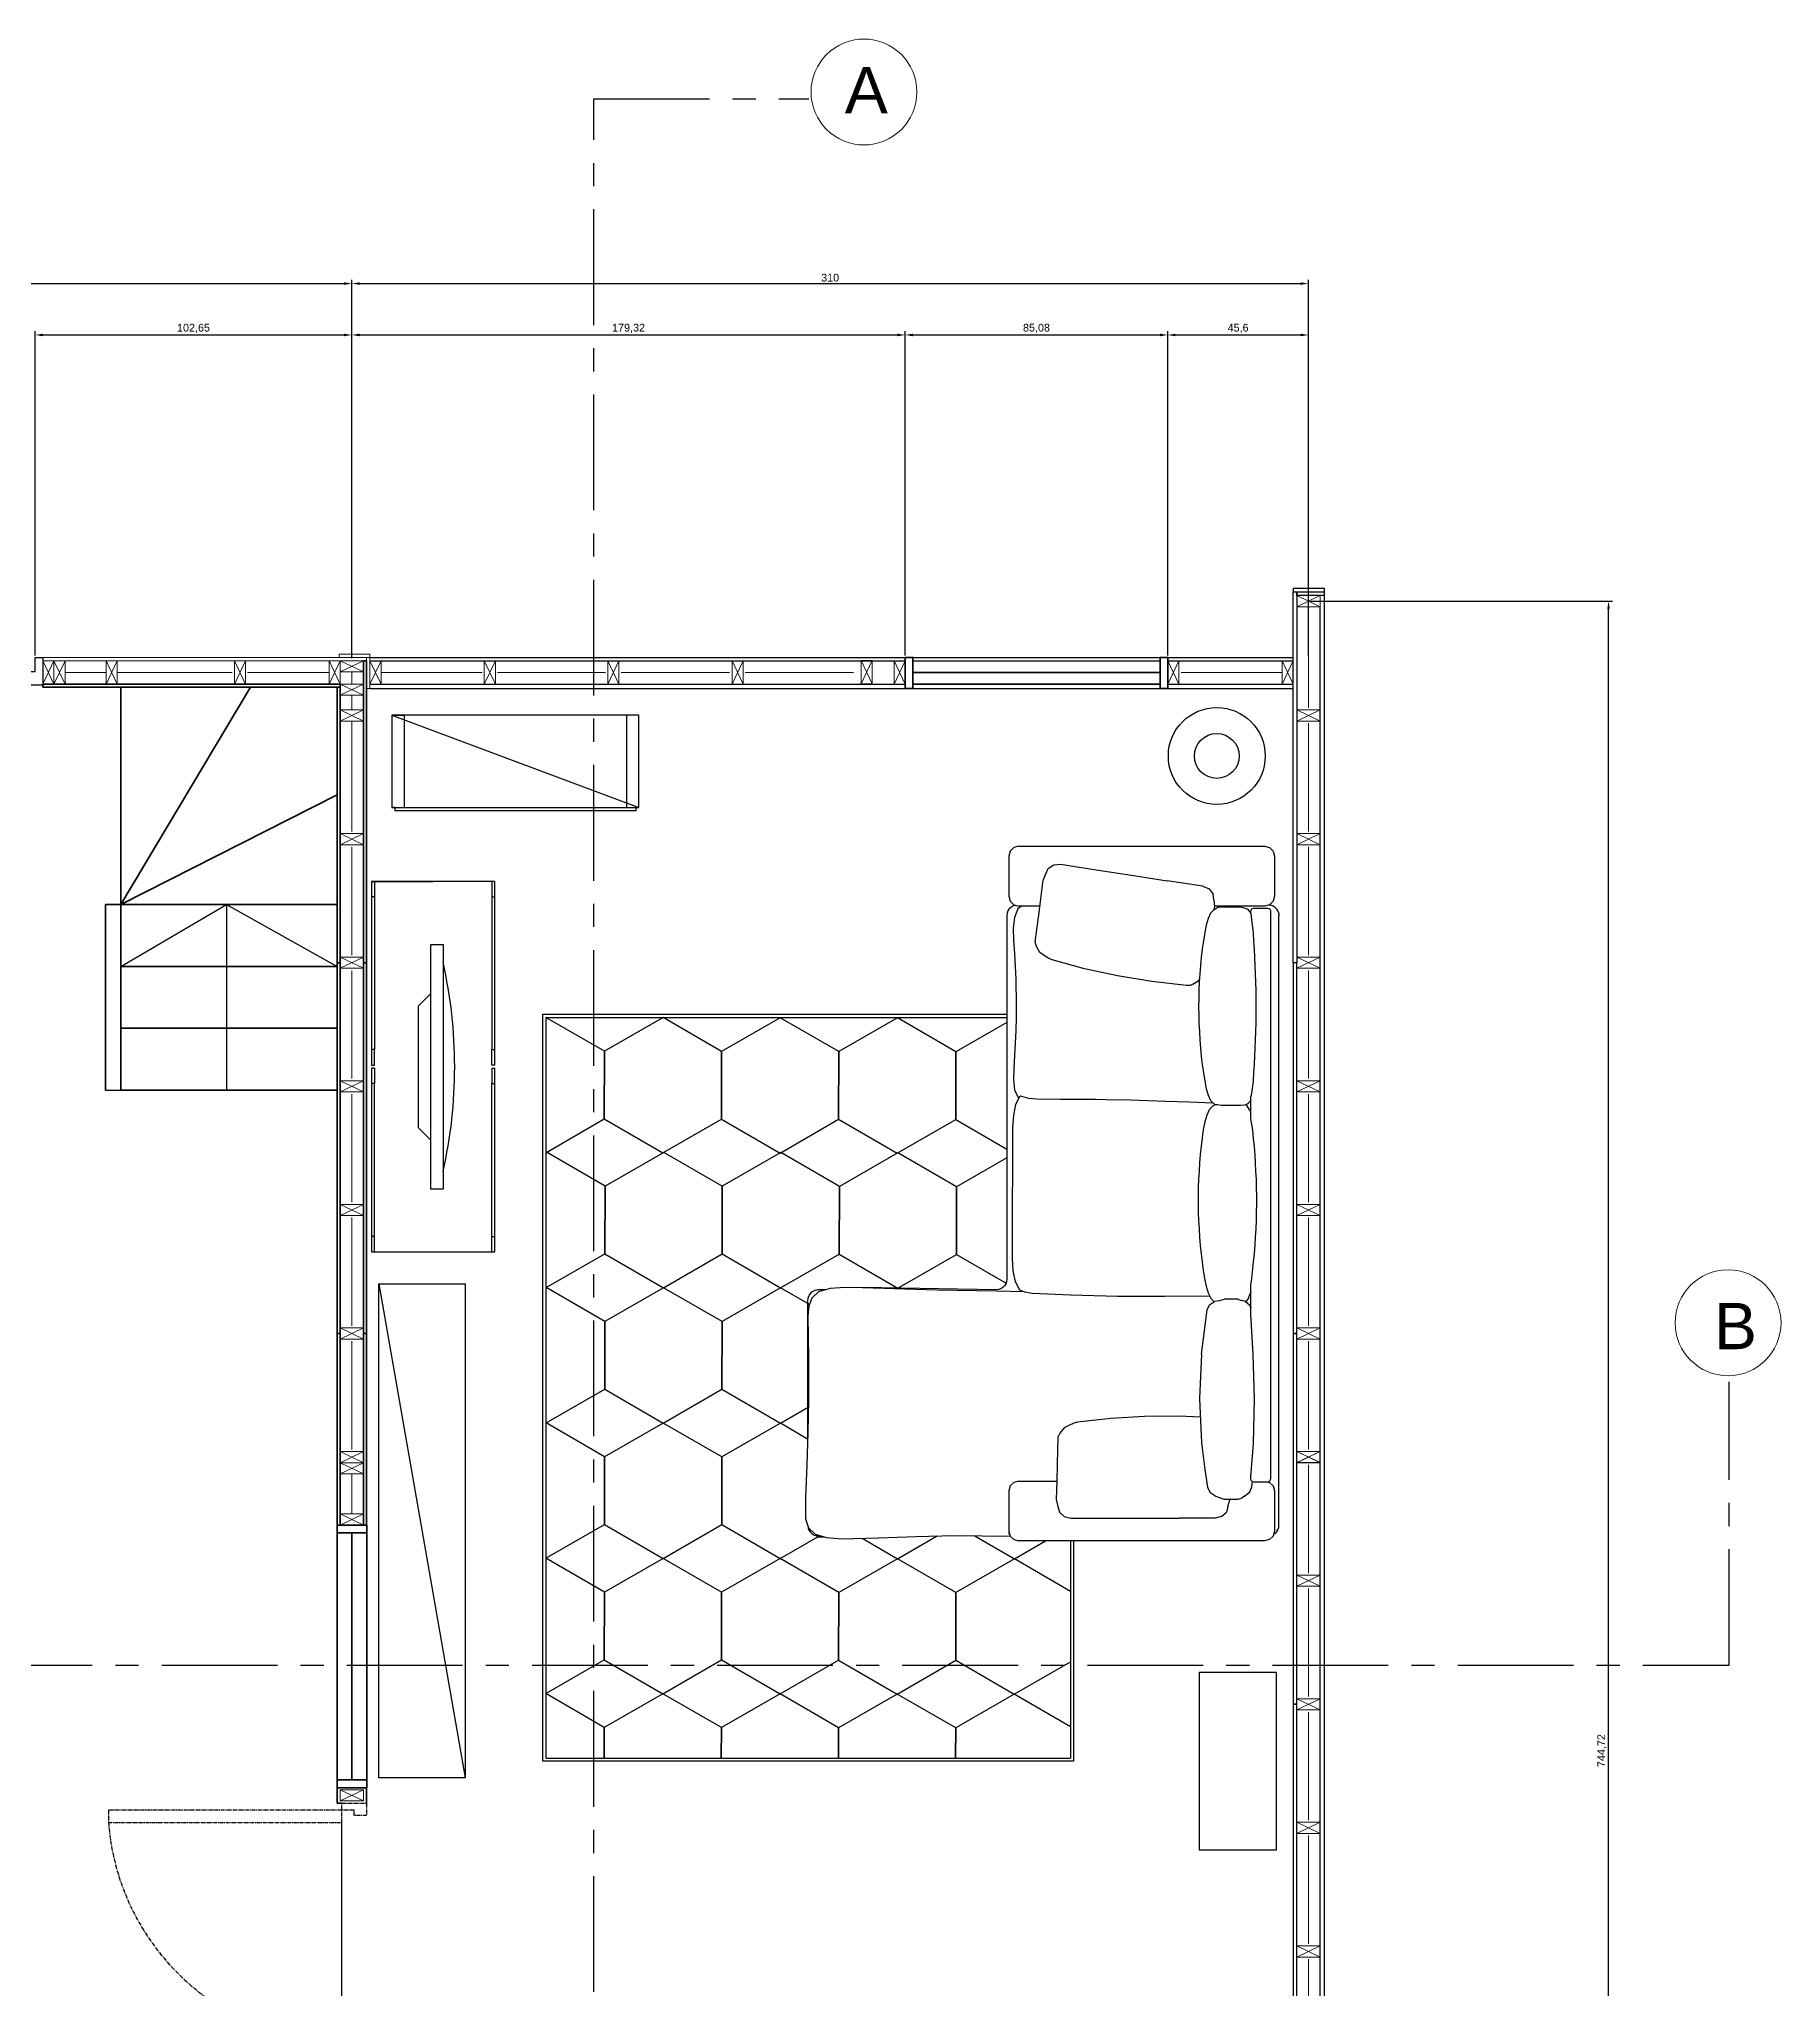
# Model space of a CAD drawing. Header units: millimetres. Extents: x -590 to 14421, y -527 to 4753.
# Drawn here: x 1190 to 1755, y 1095 to 1727 of the extents above; entities that cross this region are included whole.
import ezdxf

# ---------------------------------------------------------------- set-up
doc = ezdxf.new("R2010")
doc.units = ezdxf.units.MM
doc.linetypes.add('CENTER', pattern=[2, 1.25, -0.25, 0.25, -0.25])
for name, color, linetype, lineweight in [('A-ANNO-SYMB', 3, 'Continuous', 18), ('A-DETL-MBND', 3, 'Continuous', 18), ('A-DETL-MCUT', 4, 'Continuous', 25), ('A-DOOR-FULL', 4, 'Continuous', 25), ('A-ELEV-MBE1', 7, 'Continuous', 35), ('A-ELEV-MBE2', 4, 'Continuous', 25), ('A-FURN', 8, 'Continuous', 18), ('A-SECT-MCUT', 7, 'Continuous', 35), ('A-WALL-PATT', 8, 'Continuous', 18), ('A-WALL-STUD', 3, 'Continuous', 18)]:
    doc.layers.add(name, color=color, linetype=linetype, lineweight=lineweight)
doc.layers.add('Arredo', color=7, linetype='Continuous')
doc.layers.add('simona arzu 1', color=1, linetype='Continuous')
doc.styles.get("Standard").update_dxf_attribs({"font": 'Arial.ttf'})
doc.dimstyles.new('ISO-25', dxfattribs={"dimtxt": 2.5, "dimasz": 2.5, "dimexe": 1.25, "dimexo": 0.625, "dimtad": 1, "dimtxsty": 'Standard', "dimcen": 2.5, "dimadec": 0, "dimazin": 0, "dimtfac": 1, "dimtmove": 0, "dimatfit": 3, "dimfxl": 1, "dimarcsym": 0})

# ---------------------------------------------------------------- blocks, each defined once
blk = doc.blocks.new('*D19')
at = {"color": 0, "lineweight": -2, "transparency": 16777216}
for p, q in [((1602.24, 1544.62), (1700.12, 1544.62)), ((1698.87, 802.4), (1698.87, 1542.12)), ((1602.24, 799.9), (1700.12, 799.9))]:
    blk.add_line(p, q, dxfattribs=at)
at = {"color": 0, "transparency": 16777216}
for points in [[(1698.46, 1542.12), (1699.29, 1542.12), (1698.87, 1544.62)], [(1698.46, 802.4), (1699.29, 802.4), (1698.87, 799.9)]]:
    blk.add_solid(points, dxfattribs=at)
at = {"color": 0, "transparency": 16777216, "insert": (1696.74, 1172.26), "char_height": 2.5, "attachment_point": 5, "rotation": 90}
blk.add_mtext('744,72', dxfattribs=at)
blk = doc.blocks.new('*D21')
at = {"color": 0, "lineweight": -2, "transparency": 16777216}
for p, q in [((981.62, 1526.17), (981.62, 1648.78)), ((984.12, 1647.53), (1289.11, 1647.53)), ((1291.61, 1526.17), (1291.61, 1648.78))]:
    blk.add_line(p, q, dxfattribs=at)
at = {"color": 0, "transparency": 16777216}
for points in [[(984.12, 1647.94), (984.12, 1647.11), (981.62, 1647.53)], [(1289.11, 1647.94), (1289.11, 1647.11), (1291.61, 1647.53)]]:
    blk.add_solid(points, dxfattribs=at)
at = {"color": 0, "transparency": 16777216, "insert": (1136.62, 1649.42), "char_height": 2.5, "attachment_point": 5}
blk.add_mtext('310', dxfattribs=at)
blk = doc.blocks.new('*D22')
at = {"color": 0, "lineweight": -2, "transparency": 16777216}
for p, q in [((1291.61, 1527.03), (1291.61, 1648.78)), ((1294.11, 1647.53), (1599.12, 1647.53)), ((1601.62, 1527.03), (1601.62, 1648.78))]:
    blk.add_line(p, q, dxfattribs=at)
at = {"color": 0, "transparency": 16777216}
for points in [[(1294.11, 1647.94), (1294.11, 1647.11), (1291.61, 1647.53)], [(1599.12, 1647.94), (1599.12, 1647.11), (1601.62, 1647.53)]]:
    blk.add_solid(points, dxfattribs=at)
at = {"color": 0, "transparency": 16777216, "insert": (1446.62, 1649.42), "char_height": 2.5, "attachment_point": 5}
blk.add_mtext('310', dxfattribs=at)
blk = doc.blocks.new('*D27')
at = {"color": 0, "lineweight": -2, "transparency": 16777216}
for p, q in [((1188.97, 1527.03), (1188.97, 1632.12)), ((1191.47, 1630.87), (1289.11, 1630.87)), ((1291.61, 1527.03), (1291.61, 1632.12))]:
    blk.add_line(p, q, dxfattribs=at)
at = {"color": 0, "transparency": 16777216}
for points in [[(1191.47, 1631.29), (1191.47, 1630.45), (1188.97, 1630.87)], [(1289.11, 1631.29), (1289.11, 1630.45), (1291.61, 1630.87)]]:
    blk.add_solid(points, dxfattribs=at)
at = {"color": 0, "transparency": 16777216, "insert": (1240.29, 1633), "char_height": 2.5, "attachment_point": 5}
blk.add_mtext('102,65', dxfattribs=at)
blk = doc.blocks.new('*D28')
at = {"color": 0, "lineweight": -2, "transparency": 16777216}
for p, q in [((1291.61, 1527.03), (1291.61, 1632.12)), ((1294.11, 1630.87), (1468.44, 1630.87)), ((1470.94, 1527.03), (1470.94, 1632.12))]:
    blk.add_line(p, q, dxfattribs=at)
at = {"color": 0, "transparency": 16777216}
for points in [[(1294.11, 1631.29), (1294.11, 1630.45), (1291.61, 1630.87)], [(1468.44, 1631.29), (1468.44, 1630.45), (1470.94, 1630.87)]]:
    blk.add_solid(points, dxfattribs=at)
at = {"color": 0, "transparency": 16777216, "insert": (1381.28, 1633), "char_height": 2.5, "attachment_point": 5}
blk.add_mtext('179,32', dxfattribs=at)
blk = doc.blocks.new('*D29')
at = {"color": 0, "lineweight": -2, "transparency": 16777216}
for p, q in [((1470.94, 1527.03), (1470.94, 1632.12)), ((1473.44, 1630.87), (1553.52, 1630.87)), ((1556.02, 1527.03), (1556.02, 1632.12))]:
    blk.add_line(p, q, dxfattribs=at)
at = {"color": 0, "transparency": 16777216}
for points in [[(1473.44, 1631.29), (1473.44, 1630.45), (1470.94, 1630.87)], [(1553.52, 1631.29), (1553.52, 1630.45), (1556.02, 1630.87)]]:
    blk.add_solid(points, dxfattribs=at)
at = {"color": 0, "transparency": 16777216, "insert": (1513.48, 1633), "char_height": 2.5, "attachment_point": 5}
blk.add_mtext('85,08', dxfattribs=at)
blk = doc.blocks.new('*D30')
at = {"color": 0, "lineweight": -2, "transparency": 16777216}
for p, q in [((1556.02, 1527.03), (1556.02, 1632.12)), ((1558.52, 1630.87), (1599.12, 1630.87)), ((1601.62, 1527.03), (1601.62, 1632.12))]:
    blk.add_line(p, q, dxfattribs=at)
at = {"color": 0, "transparency": 16777216}
for points in [[(1558.52, 1631.29), (1558.52, 1630.45), (1556.02, 1630.87)], [(1599.12, 1631.29), (1599.12, 1630.45), (1601.62, 1630.87)]]:
    blk.add_solid(points, dxfattribs=at)
at = {"color": 0, "transparency": 16777216, "insert": (1578.82, 1633), "char_height": 2.5, "attachment_point": 5}
blk.add_mtext('45,6', dxfattribs=at)

msp = doc.modelspace()

# ---------------------------------------------------------------- linework, layer by layer
at = {"color": 3, "linetype": 'CENTER', "ltscale": 30}
for p, q in [((1370, 674.082), (1370, 1707.403)), ((1370, 1707.403), (1439.713, 1707.403)), ((1737.96, 1200), (1737.96, 1291.762)), ((870, 1200), (1737.96, 1200))]:
    msp.add_line(p, q, dxfattribs=at)
for p, q in [((1606.874, 795.794), (1606.873, 1548.728)), ((1297.472, 1526.401), (1596.662, 1526.401)), ((1297.472, 1517.792), (1470.94, 1517.792)), ((1297.472, 1516.391), (1596.662, 1516.391)), ((1473.442, 1517.792), (1553.519, 1517.792)), ((1556.022, 1517.792), (1596.662, 1517.792)), ((1384.609, 1507.754), (1304.609, 1507.754)), ((1304.609, 1507.754), (1304.609, 1477.754)), ((1384.609, 1477.754), (1384.609, 1507.754)), ((1304.609, 1477.754), (1384.609, 1477.754)), ((1337.965, 1453.861), (1297.965, 1453.861)), ((1297.965, 1453.861), (1297.965, 1394.361)), ((1297.965, 1453.861), (1297.965, 1394.361)), ((1297.965, 1453.861), (1317.965, 1453.861)), ((1297.965, 1453.861), (1298.965, 1453.861)), ((1298.965, 1453.861), (1298.965, 1448.861)), ((1336.965, 1453.861), (1336.965, 1448.861)), ((1337.965, 1394.361), (1337.965, 1453.861)), ((1298.965, 1448.861), (1297.965, 1448.861)), ((1298.965, 1448.861), (1298.965, 1399.361)), ((1336.965, 1448.861), (1337.965, 1448.861)), ((1336.965, 1448.861), (1336.965, 1399.361)), ((1216.794, 1426.304), (1251.04, 1446.324)), ((1251.04, 1446.338), (1251.04, 1386.388)), ((1251.04, 1446.324), (1286.861, 1426.304)), ((1353.501, 1168.805), (1353.501, 1410.805)), ((1353.501, 1410.805), (1354.501, 1410.805)), ((1354.501, 1410.805), (1503.868, 1410.805)), ((1354.501, 1409.805), (1503.868, 1409.805)), ((1354.501, 1409.805), (1354.501, 1169.805)), ((1298.965, 1399.361), (1297.965, 1399.361)), ((1298.965, 1394.361), (1298.965, 1399.361)), ((1336.965, 1394.361), (1336.965, 1399.361)), ((1336.965, 1399.361), (1337.965, 1399.361)), ((1297.965, 1394.361), (1298.965, 1394.361)), ((1297.965, 1393.361), (1297.965, 1333.861)), ((1298.965, 1393.361), (1297.965, 1393.361)), ((1298.965, 1393.361), (1298.965, 1388.361)), ((1337.965, 1394.361), (1336.965, 1394.361)), ((1336.965, 1393.361), (1336.965, 1388.361)), ((1336.965, 1393.361), (1337.965, 1393.361)), ((1337.965, 1333.861), (1337.965, 1393.361)), ((1211.789, 1386.266), (1216.794, 1386.266)), ((1298.965, 1388.361), (1297.965, 1388.361)), ((1298.965, 1338.861), (1298.965, 1388.361)), ((1336.965, 1338.861), (1336.965, 1388.361)), ((1336.965, 1388.361), (1337.965, 1388.361)), ((1298.965, 1338.861), (1297.965, 1338.861)), ((1297.965, 1333.861), (1337.965, 1333.861)), ((1298.965, 1333.861), (1298.965, 1338.861)), ((1336.965, 1333.861), (1336.965, 1338.861)), ((1336.965, 1338.861), (1337.965, 1338.861)), ((1300.331, 1323.498), (1328.331, 1163.498)), ((1524.501, 1240.174), (1524.501, 1169.805)), ((1525.501, 1240.174), (1525.501, 1168.805)), ((1591.24, 1197.557), (1566.24, 1197.557)), ((1566.24, 1197.557), (1566.24, 1140.152)), ((1591.24, 1140.152), (1591.24, 1197.557)), ((1525.501, 1168.805), (1353.501, 1168.805)), ((1354.501, 1169.805), (1524.501, 1169.805)), ((1288.363, 1077.389), (1288.363, 1149.014)), ((1566.24, 1140.152), (1591.24, 1140.152))]:
    msp.add_line(p, q)
at = {"color": 0}
for p, q in [((1490.223, 1525.298), (1553.519, 1525.298)), ((1556.021, 1525.298), (1575.305, 1525.298)), ((1304.609, 1507.754), (1384.609, 1477.754)), ((1300.331, 1163.498), (1300.331, 1323.498)), ((1300.331, 1323.498), (1328.331, 1323.498)), ((1328.331, 1323.498), (1328.331, 1163.498)), ((1328.331, 1163.498), (1300.331, 1163.498))]:
    msp.add_line(p, q, dxfattribs=at)
for points in [[(1304.609, 1507.754), (1308.609, 1507.754), (1308.609, 1477.754)], [(1384.609, 1507.754), (1380.609, 1507.754), (1380.609, 1477.754), (1384.609, 1477.754)], [(1384.609, 1477.754), (1383.609, 1477.754), (1383.609, 1476.754), (1305.609, 1476.754), (1305.609, 1477.754), (1304.609, 1477.754)], [(1354.434, 1365.966), (1373.434, 1376.896), (1373.468, 1398.816), (1354.501, 1409.805)], [(1503.868, 1408.134), (1487.366, 1398.64), (1487.332, 1376.721), (1503.868, 1367.139)], [(1354.501, 1322.361), (1354.637, 1322.282), (1373.637, 1333.213), (1373.671, 1355.133), (1354.705, 1366.122), (1354.501, 1366.005)], [(1503.868, 1364.333), (1487.569, 1354.957), (1487.535, 1333.037), (1503.617, 1323.719)], [(1354.501, 1278.482), (1354.569, 1278.443), (1373.569, 1289.373), (1373.603, 1311.293), (1354.637, 1322.282), (1354.501, 1322.204)], [(1439.888, 1316.766), (1430.569, 1322.165), (1411.569, 1311.234), (1411.535, 1289.315), (1430.501, 1278.325), (1439.533, 1283.521)], [(1469.055, 1321.805), (1468.535, 1322.106), (1468.063, 1321.835)], [(1354.501, 1234.603), (1373.501, 1245.534), (1373.535, 1267.454), (1354.569, 1278.443), (1354.501, 1278.404)], [(1439.325, 1273.213), (1430.501, 1278.325), (1411.501, 1267.395), (1411.468, 1245.475), (1430.434, 1234.486), (1443.348, 1241.915)], [(1456.98, 1241.044), (1468.4, 1234.427), (1481.274, 1241.834)], [(1493.339, 1241.916), (1506.366, 1234.369), (1516.458, 1240.174)], [(1354.434, 1190.764), (1373.434, 1201.694), (1373.468, 1223.614), (1354.501, 1234.603)], [(1524.501, 1223.861), (1506.366, 1234.369), (1487.366, 1223.438), (1487.332, 1201.518), (1506.298, 1190.529), (1524.501, 1201.001)], [(1373.384, 1169.805), (1373.4, 1179.774), (1354.434, 1190.764)], [(1411.351, 1169.805), (1411.366, 1179.716), (1392.4, 1190.705), (1373.4, 1179.774), (1373.384, 1169.805)], [(1449.317, 1169.805), (1449.332, 1179.657), (1430.366, 1190.646), (1411.366, 1179.716), (1411.351, 1169.805)], [(1487.283, 1169.805), (1487.298, 1179.599), (1468.332, 1190.588), (1449.332, 1179.657), (1449.317, 1169.805)], [(1524.501, 1179.982), (1506.298, 1190.529), (1487.298, 1179.599), (1487.283, 1169.805)]]:
    msp.add_lwpolyline(points)
for points in [[(1392.468, 1409.747), (1373.468, 1398.816), (1373.434, 1376.896), (1392.4, 1365.907), (1411.4, 1376.838), (1411.434, 1398.758)], [(1430.434, 1409.688), (1411.434, 1398.758), (1411.4, 1376.838), (1430.366, 1365.849), (1449.366, 1376.779), (1449.4, 1398.699)], [(1468.4, 1409.629), (1449.4, 1398.699), (1449.366, 1376.779), (1468.332, 1365.79), (1487.332, 1376.721), (1487.366, 1398.64)], [(1392.671, 1366.063), (1373.671, 1355.133), (1373.637, 1333.213), (1392.603, 1322.224), (1411.603, 1333.154), (1411.637, 1355.074)], [(1430.637, 1366.004), (1411.637, 1355.074), (1411.603, 1333.154), (1430.569, 1322.165), (1449.569, 1333.095), (1449.603, 1355.015)], [(1468.603, 1365.946), (1449.603, 1355.015), (1449.569, 1333.095), (1468.535, 1322.106), (1487.535, 1333.037), (1487.569, 1354.957)], [(1392.603, 1322.224), (1373.603, 1311.293), (1373.569, 1289.373), (1392.535, 1278.384), (1411.535, 1289.315), (1411.569, 1311.234)], [(1392.535, 1278.384), (1373.535, 1267.454), (1373.501, 1245.534), (1392.468, 1234.545), (1411.468, 1245.475), (1411.501, 1267.395)], [(1392.468, 1234.545), (1373.468, 1223.614), (1373.434, 1201.694), (1392.4, 1190.705), (1411.4, 1201.636), (1411.434, 1223.555)], [(1430.434, 1234.486), (1411.434, 1223.555), (1411.4, 1201.636), (1430.366, 1190.646), (1449.366, 1201.577), (1449.4, 1223.497)], [(1468.4, 1234.427), (1449.4, 1223.497), (1449.366, 1201.577), (1468.332, 1190.588), (1487.332, 1201.518), (1487.366, 1223.438)]]:
    msp.add_lwpolyline(points, close=True)
for radius in [15.694, 7.27]:
    msp.add_circle((1571.91, 1494.495), radius)
at = {"layer": 'A-ANNO-SYMB'}
for centre in [(1457.579, 1709.592), (1737.605, 1310.874)]:
    msp.add_circle(centre, 17.163, dxfattribs=at)
at = {"layer": 'A-DETL-MBND', "color": 0}
for points in [[(1296.371, 1526.401), (1296.371, 1525.3), (1191.471, 1525.3), (1191.471, 1526.401)], [(1297.472, 1527.502), (1297.472, 1526.401), (1287.462, 1526.401), (1287.462, 1527.502)], [(1297.472, 1516.391), (1296.371, 1516.391), (1296.371, 1526.401), (1297.472, 1526.401)]]:
    msp.add_lwpolyline(points, close=True, dxfattribs=at)
at = {"layer": 'A-DETL-MCUT', "color": 0}
for points in [[(1606.873, 1548.728), (1596.661, 1548.728), (1596.661, 1547.627), (1606.873, 1547.627)], [(1606.874, 1546.421), (1597.863, 1546.422), (1597.863, 1547.623), (1606.874, 1547.623)]]:
    msp.add_lwpolyline(points, dxfattribs=at)
for points in [[(1596.661, 1427.504), (1596.662, 1547.623), (1597.863, 1547.623), (1597.863, 1427.504)], [(1597.862, 1307.389), (1597.863, 1427.505), (1596.661, 1427.505), (1596.661, 1307.389)], [(1597.862, 1187.273), (1597.863, 1307.389), (1596.661, 1307.389), (1596.661, 1187.273)], [(1597.862, 1067.157), (1597.862, 1187.273), (1596.661, 1187.273), (1596.661, 1067.157)]]:
    msp.add_lwpolyline(points, close=True, dxfattribs=at)
at = {"layer": 'A-DOOR-FULL', "color": 0}
msp.add_lwpolyline([(1188.968, 1526.4), (1191.471, 1526.4), (1191.471, 1517.391), (1186.966, 1517.391), (1186.966, 1521.896), (1188.968, 1521.896), (1188.968, 1526.4)], dxfattribs=at)
at = {"layer": 'A-DOOR-FULL', "color": 0, "linetype": 'CENTER'}
for points in [[(1212.734, 1149.014), (1288.363, 1149.014), (1288.363, 1153.018), (1212.734, 1153.018), (1212.734, 1149.014)], [(1288.363, 1153.018), (1288.363, 1155.242), (1296.37, 1155.242), (1296.37, 1151.238), (1292.366, 1151.238), (1292.366, 1153.018), (1288.363, 1153.018)]]:
    msp.add_lwpolyline(points, dxfattribs=at)
msp.add_arc((1290.109, 1154.974), 77.605, 184.404655, 268.71036, dxfattribs=at)
at = {"layer": 'A-ELEV-MBE1', "color": 0, "linetype": 'Continuous'}
for p, q in [((1473.442, 1521.568), (1553.519, 1521.568)), ((1291.566, 1162.749), (1291.566, 1242.776))]:
    msp.add_line(p, q, dxfattribs=at)
at = {"layer": 'A-ELEV-MBE1', "color": 0}
for p, q in [((1473.442, 1517.792), (1553.519, 1517.792)), ((1211.789, 1446.324), (1211.789, 1386.266)), ((1216.794, 1446.324), (1216.794, 1386.266)), ((1286.811, 1160.246), (1286.811, 1245.329)), ((1296.42, 1160.247), (1296.42, 1245.329))]:
    msp.add_line(p, q, dxfattribs=at)
for points in [[(1470.939, 1526.401), (1473.442, 1526.401), (1473.442, 1516.391), (1470.94, 1516.391)], [(1553.519, 1526.401), (1556.021, 1526.401), (1556.022, 1516.391), (1553.519, 1516.391)], [(1286.811, 1242.826), (1286.811, 1245.328), (1296.42, 1245.329), (1296.42, 1242.826)], [(1286.811, 1160.246), (1286.811, 1162.749), (1296.42, 1162.749), (1296.42, 1160.247)]]:
    msp.add_lwpolyline(points, close=True, dxfattribs=at)
for points in [[(1216.794, 1446.324), (1216.794, 1516.791)], [(1216.794, 1446.324), (1258.77, 1516.791)], [(1216.794, 1446.324), (1286.861, 1481.873)], [(1216.794, 1446.324), (1211.789, 1446.324)], [(1216.794, 1446.324), (1286.861, 1446.324)], [(1216.794, 1426.304), (1286.861, 1426.304)], [(1216.794, 1406.285), (1286.861, 1406.285)], [(1216.794, 1386.266), (1286.861, 1386.266)]]:
    msp.add_lwpolyline(points, dxfattribs=at)
at = {"layer": 'A-ELEV-MBE2', "color": 0}
for p, q in [((1605.37, 801.7), (1605.37, 1542.818)), ((1297.472, 1525.299), (1470.939, 1525.298)), ((1473.442, 1525.298), (1553.519, 1525.298)), ((1556.021, 1525.298), (1596.662, 1525.298))]:
    msp.add_line(p, q, dxfattribs=at)
at = {"layer": 'A-FURN', "color": 0}
msp.add_line((1286.861, 1355.434), (1286.861, 1155.24), dxfattribs=at)
at = {"layer": 'A-SECT-MCUT', "color": 0}
for p, q in [((1286.865, 1160.246), (1286.865, 1155.242)), ((1296.37, 1155.242), (1296.37, 1160.247)), ((1286.865, 1155.242), (1288.363, 1155.242))]:
    msp.add_line(p, q, dxfattribs=at)
for points in [[(1296.369, 1525.299), (1296.369, 1427.505), (1295.368, 1427.505), (1295.368, 1525.299)], [(1191.471, 1517.792), (1287.863, 1517.792), (1287.863, 1516.791), (1191.471, 1516.791)], [(1287.863, 1516.791), (1287.863, 1427.505), (1286.862, 1427.505), (1286.862, 1516.791)], [(1287.863, 1427.505), (1287.862, 1307.389), (1286.861, 1307.389), (1286.862, 1427.505)], [(1296.37, 1427.505), (1296.37, 1307.389), (1295.369, 1307.389), (1295.369, 1427.505)]]:
    msp.add_lwpolyline(points, close=True, dxfattribs=at)
for points in [[(1286.861, 1245.328), (1286.861, 1307.389), (1287.862, 1307.389), (1287.862, 1245.328)], [(1295.37, 1245.329), (1295.37, 1307.389), (1296.371, 1307.389), (1296.371, 1245.329)]]:
    msp.add_lwpolyline(points, dxfattribs=at)
at = {"layer": 'A-WALL-PATT', "color": 0, "ltscale": 0.1}
for p, q in [((1601.616, 1542.818), (1601.616, 1510.085)), ((1211.99, 1521.546), (1198.678, 1521.546)), ((1215.593, 1521.546), (1252.827, 1521.546)), ((1257.832, 1521.546), (1284.259, 1521.546)), ((1291.616, 1517.792), (1291.616, 1521.695)), ((1333.807, 1521.546), (1301.075, 1521.546)), ((1373.846, 1521.546), (1338.812, 1521.546)), ((1413.985, 1521.546), (1378.851, 1521.546)), ((1454.162, 1521.546), (1419.128, 1521.546)), ((1560.326, 1521.545), (1593.058, 1521.545)), ((1291.616, 1514.189), (1291.615, 1509.384)), ((1291.615, 1505.781), (1291.616, 1470.046)), ((1601.616, 1505.08), (1601.616, 1470.046)), ((1291.616, 1465.042), (1291.615, 1430.008)), ((1601.616, 1465.041), (1601.616, 1430.009)), ((1291.615, 1425.003), (1291.615, 1389.969)), ((1601.616, 1425.004), (1601.616, 1389.969)), ((1291.616, 1384.964), (1291.616, 1349.93)), ((1601.616, 1384.964), (1601.616, 1349.932)), ((1291.616, 1344.925), (1291.616, 1309.891)), ((1601.616, 1344.927), (1601.616, 1309.891)), ((1291.616, 1304.887), (1291.616, 1269.853)), ((1601.616, 1304.886), (1601.616, 1269.854)), ((1601.616, 1264.848), (1601.616, 1229.803)), ((1291.616, 1261.945), (1291.616, 1248.932)), ((1601.616, 1224.798), (1601.616, 1189.775)), ((1601.617, 1184.77), (1601.616, 1149.736)), ((1601.616, 1144.732), (1601.616, 1109.698)), ((1601.616, 1104.693), (1601.616, 1069.659))]:
    msp.add_line(p, q, dxfattribs=at)
at = {"layer": 'A-WALL-PATT', "color": 0}
msp.add_line((1201.48, 1521.546), (1211.289, 1521.545), dxfattribs=at)
at = {"layer": 'A-WALL-STUD', "color": 0}
for p, q in [((1605.37, 1546.421), (1597.863, 1542.818)), ((1597.863, 1546.421), (1605.37, 1542.818)), ((1191.471, 1517.792), (1195.074, 1525.3)), ((1191.471, 1525.3), (1195.074, 1517.792)), ((1195.074, 1517.792), (1198.678, 1525.3)), ((1195.074, 1525.3), (1198.678, 1517.792)), ((1211.99, 1517.791), (1215.593, 1525.299)), ((1211.99, 1525.299), (1215.593, 1517.791)), ((1253.528, 1517.792), (1257.131, 1525.3)), ((1253.528, 1525.3), (1257.131, 1517.792)), ((1284.259, 1517.792), (1287.863, 1525.3)), ((1284.259, 1525.3), (1287.863, 1517.792)), ((1287.861, 1525.299), (1295.368, 1521.695)), ((1295.368, 1525.299), (1287.861, 1521.695)), ((1301.075, 1525.3), (1297.472, 1517.792)), ((1301.075, 1517.792), (1297.472, 1525.3)), ((1338.112, 1525.3), (1334.508, 1517.793)), ((1338.112, 1517.793), (1334.508, 1525.3)), ((1378.15, 1525.3), (1374.547, 1517.793)), ((1378.15, 1517.793), (1374.547, 1525.3)), ((1418.427, 1525.3), (1414.824, 1517.792)), ((1418.427, 1517.792), (1414.824, 1525.3)), ((1460.268, 1525.38), (1456.664, 1517.873)), ((1460.268, 1517.873), (1456.664, 1525.38)), ((1470.94, 1525.3), (1467.336, 1517.792)), ((1470.94, 1517.792), (1467.336, 1525.3)), ((1556.022, 1517.792), (1559.625, 1525.299)), ((1556.022, 1525.299), (1559.625, 1517.792)), ((1593.058, 1517.792), (1596.662, 1525.3)), ((1593.058, 1525.3), (1596.662, 1517.792)), ((1287.863, 1517.792), (1295.37, 1514.189)), ((1295.37, 1517.792), (1287.863, 1514.189)), ((1295.368, 1509.384), (1287.861, 1505.781)), ((1287.861, 1509.384), (1295.368, 1505.781)), ((1605.37, 1509.384), (1597.863, 1505.78)), ((1597.863, 1509.384), (1605.37, 1505.78)), ((1295.37, 1469.346), (1287.863, 1465.742)), ((1287.863, 1469.346), (1295.37, 1465.742)), ((1605.37, 1469.347), (1597.863, 1465.744)), ((1597.863, 1469.347), (1605.37, 1465.744)), ((1605.37, 1469.345), (1597.863, 1465.742)), ((1597.863, 1469.345), (1605.37, 1465.742)), ((1295.368, 1429.307), (1287.861, 1425.703)), ((1287.861, 1429.307), (1295.368, 1425.703)), ((1605.37, 1429.308), (1597.863, 1425.705)), ((1597.863, 1429.308), (1605.37, 1425.705)), ((1295.37, 1389.268), (1287.863, 1385.665)), ((1287.863, 1389.268), (1295.37, 1385.665)), ((1597.863, 1389.268), (1605.37, 1385.665)), ((1605.37, 1389.268), (1597.863, 1385.665)), ((1295.37, 1349.229), (1287.862, 1345.626)), ((1287.862, 1349.229), (1295.37, 1345.626)), ((1605.37, 1349.231), (1597.863, 1345.627)), ((1597.863, 1349.231), (1605.37, 1345.627)), ((1295.369, 1305.587), (1287.862, 1309.191)), ((1287.862, 1305.587), (1295.369, 1309.191)), ((1605.37, 1305.588), (1597.863, 1309.192)), ((1597.863, 1305.588), (1605.37, 1309.192)), ((1597.863, 1305.587), (1605.37, 1309.191)), ((1605.37, 1305.587), (1597.863, 1309.191)), ((1295.369, 1265.548), (1287.862, 1269.152)), ((1287.862, 1265.548), (1295.369, 1269.152)), ((1295.369, 1261.945), (1287.862, 1265.548)), ((1287.862, 1261.945), (1295.369, 1265.548)), ((1605.37, 1265.55), (1597.863, 1269.153)), ((1597.863, 1265.55), (1605.37, 1269.153)), ((1597.863, 1265.548), (1605.37, 1269.152)), ((1605.37, 1265.548), (1597.863, 1269.152)), ((1295.371, 1245.329), (1287.864, 1248.932)), ((1287.864, 1245.329), (1295.371, 1248.932)), ((1597.863, 1225.498), (1605.37, 1229.102)), ((1605.37, 1225.498), (1597.863, 1229.102)), ((1597.863, 1189.075), (1605.37, 1185.471)), ((1605.37, 1189.075), (1597.863, 1185.471)), ((1295.37, 1159.546), (1287.862, 1155.943)), ((1287.862, 1159.546), (1295.37, 1155.943)), ((1597.863, 1149.036), (1605.37, 1145.432)), ((1605.37, 1149.036), (1597.863, 1145.432)), ((1597.863, 1108.997), (1605.37, 1105.394)), ((1605.37, 1108.997), (1597.863, 1105.394))]:
    msp.add_line(p, q, dxfattribs=at)
for points in [[(1605.37, 1546.421), (1597.863, 1546.421), (1597.863, 1542.818), (1605.37, 1542.818)], [(1191.471, 1517.792), (1191.471, 1525.3), (1195.074, 1525.3), (1195.074, 1517.792)], [(1195.074, 1517.792), (1195.074, 1525.3), (1198.678, 1525.3), (1198.678, 1517.792)], [(1211.99, 1517.791), (1211.99, 1525.299), (1215.593, 1525.299), (1215.593, 1517.791)], [(1253.528, 1517.792), (1253.528, 1525.3), (1257.131, 1525.3), (1257.131, 1517.792)], [(1284.259, 1517.792), (1284.259, 1525.3), (1287.863, 1525.3), (1287.863, 1517.792)], [(1287.861, 1525.299), (1295.368, 1525.299), (1295.368, 1521.695), (1287.861, 1521.695)], [(1301.075, 1525.3), (1301.075, 1517.792), (1297.472, 1517.792), (1297.472, 1525.3)], [(1338.112, 1525.3), (1338.112, 1517.793), (1334.508, 1517.793), (1334.508, 1525.3)], [(1378.15, 1525.3), (1378.15, 1517.793), (1374.547, 1517.793), (1374.547, 1525.3)], [(1418.427, 1525.3), (1418.427, 1517.792), (1414.824, 1517.792), (1414.824, 1525.3)], [(1460.268, 1525.38), (1460.268, 1517.873), (1456.664, 1517.873), (1456.664, 1525.38)], [(1470.94, 1525.3), (1470.94, 1517.792), (1467.336, 1517.792), (1467.336, 1525.3)], [(1556.022, 1517.792), (1556.022, 1525.299), (1559.625, 1525.299), (1559.625, 1517.792)], [(1593.058, 1517.792), (1593.058, 1525.3), (1596.662, 1525.3), (1596.662, 1517.792)], [(1287.863, 1517.792), (1295.37, 1517.792), (1295.37, 1514.189), (1287.863, 1514.189)], [(1295.368, 1509.384), (1287.861, 1509.384), (1287.861, 1505.781), (1295.368, 1505.781)], [(1605.37, 1509.384), (1597.863, 1509.384), (1597.863, 1505.78), (1605.37, 1505.78)], [(1295.37, 1469.346), (1287.863, 1469.346), (1287.863, 1465.742), (1295.37, 1465.742)], [(1605.37, 1469.347), (1597.863, 1469.347), (1597.863, 1465.744), (1605.37, 1465.744)], [(1605.37, 1469.345), (1597.863, 1469.345), (1597.863, 1465.742), (1605.37, 1465.742)], [(1295.368, 1429.307), (1287.861, 1429.307), (1287.861, 1425.703), (1295.368, 1425.703)], [(1605.37, 1429.308), (1597.863, 1429.308), (1597.863, 1425.705), (1605.37, 1425.705)], [(1295.37, 1389.268), (1287.863, 1389.268), (1287.863, 1385.665), (1295.37, 1385.665)], [(1597.863, 1389.268), (1605.37, 1389.268), (1605.37, 1385.665), (1597.863, 1385.665)], [(1295.37, 1349.229), (1287.862, 1349.229), (1287.862, 1345.626), (1295.37, 1345.626)], [(1605.37, 1349.231), (1597.863, 1349.231), (1597.863, 1345.627), (1605.37, 1345.627)], [(1295.369, 1305.587), (1287.862, 1305.587), (1287.862, 1309.191), (1295.369, 1309.191)], [(1605.37, 1305.588), (1597.863, 1305.588), (1597.863, 1309.192), (1605.37, 1309.192)], [(1597.863, 1305.587), (1605.37, 1305.587), (1605.37, 1309.191), (1597.863, 1309.191)], [(1295.369, 1265.548), (1287.862, 1265.548), (1287.862, 1269.152), (1295.369, 1269.152)], [(1295.369, 1261.945), (1287.862, 1261.945), (1287.862, 1265.548), (1295.369, 1265.548)], [(1605.37, 1265.55), (1597.863, 1265.55), (1597.863, 1269.153), (1605.37, 1269.153)], [(1597.863, 1265.548), (1605.37, 1265.548), (1605.37, 1269.152), (1597.863, 1269.152)], [(1295.371, 1245.329), (1287.864, 1245.329), (1287.864, 1248.932), (1295.371, 1248.932)], [(1597.863, 1225.498), (1605.37, 1225.498), (1605.37, 1229.102), (1597.863, 1229.102)], [(1597.863, 1189.075), (1605.37, 1189.075), (1605.37, 1185.471), (1597.863, 1185.471)], [(1295.37, 1159.546), (1287.862, 1159.546), (1287.862, 1155.943), (1295.37, 1155.943)], [(1597.863, 1149.036), (1605.37, 1149.036), (1605.37, 1145.432), (1597.863, 1145.432)], [(1597.863, 1108.997), (1605.37, 1108.997), (1605.37, 1105.394), (1597.863, 1105.394)]]:
    msp.add_lwpolyline(points, close=True, dxfattribs=at)
at = {"layer": 'Arredo', "color": 0}
msp.add_lwpolyline([(1317.203, 1354.18), (1317.203, 1433.38), (1321.163, 1433.38), (1321.163, 1354.18)], close=True, dxfattribs=at)
msp.add_lwpolyline([(1317.203, 1370.02), (1313.243, 1373.98), (1313.243, 1413.58), (1317.203, 1417.54)], dxfattribs=at)
msp.add_arc((1170.385, 1393.78), 154.555, 347.307735, 12.692265, dxfattribs=at)
at = {"layer": 'simona arzu 1', "color": 0}
for p, q in [((1504.957, 1463.643), (1504.527, 1462.039)), ((1504.527, 1462.039), (1504.527, 1449.023)), ((1506.131, 1464.818), (1504.957, 1463.643)), ((1507.736, 1465.248), (1506.131, 1464.818)), ((1507.736, 1465.248), (1587.384, 1465.248)), ((1519.064, 1459.258), (1521.262, 1459.464)), ((1521.262, 1459.464), (1532.794, 1457.636)), ((1587.384, 1465.248), (1588.988, 1464.818)), ((1588.988, 1464.818), (1590.163, 1463.643)), ((1590.163, 1463.643), (1590.593, 1462.039)), ((1590.593, 1462.039), (1590.593, 1449.023)), ((1514.887, 1448.259), (1515.601, 1454.206)), ((1515.601, 1454.206), (1516.511, 1456.298)), ((1516.511, 1456.298), (1517.3, 1458.04)), ((1517.3, 1458.04), (1519.064, 1459.258)), ((1532.794, 1457.636), (1544.329, 1455.83)), ((1544.329, 1455.83), (1555.868, 1454.046)), ((1567.409, 1452.286), (1555.868, 1454.046)), ((1504.527, 1449.023), (1504.957, 1447.419)), ((1504.957, 1447.419), (1506.131, 1446.245)), ((1504.957, 1447.419), (1504.957, 1447.419)), ((1514.22, 1442.94), (1514.887, 1448.259)), ((1567.409, 1452.286), (1569.44, 1451.424)), ((1569.44, 1451.424), (1570.748, 1449.734)), ((1570.958, 1447.867), (1570.748, 1449.734)), ((1570.958, 1447.867), (1571.181, 1445.631)), ((1590.163, 1447.419), (1588.988, 1446.245)), ((1590.593, 1449.023), (1590.163, 1447.419)), ((1506.131, 1446.245), (1507.736, 1445.815)), ((1506.131, 1446.245), (1506.131, 1446.245)), ((1514.58, 1445.815), (1507.736, 1445.815)), ((1507.736, 1445.815), (1507.736, 1445.815)), ((1513.6, 1438.247), (1514.22, 1442.94)), ((1570.95, 1444.667), (1570.953, 1444.686)), ((1570.957, 1444.642), (1570.95, 1444.667)), ((1571.181, 1445.631), (1571.007, 1444.713)), ((1587.384, 1445.815), (1571.164, 1445.815)), ((1583.048, 1444.787), (1582.937, 1444.371)), ((1582.937, 1443.363), (1582.937, 1444.371)), ((1583.048, 1444.787), (1583.353, 1445.092)), ((1583.353, 1445.092), (1583.769, 1445.204)), ((1583.769, 1445.204), (1588.488, 1445.204)), ((1588.988, 1446.245), (1587.384, 1445.815)), ((1587.384, 1445.815), (1587.384, 1445.815)), ((1588.488, 1445.204), (1588.904, 1445.092)), ((1588.904, 1445.092), (1589.209, 1444.787)), ((1589.209, 1444.787), (1589.321, 1444.371)), ((1589.321, 1444.371), (1589.321, 1260.18)), ((1591.717, 1444.277), (1591.327, 1444.89)), ((1591.973, 1443.56), (1591.717, 1444.277)), ((1591.974, 1443.557), (1592.064, 1442.773)), ((1592.064, 1245.315), (1592.064, 1442.773)), ((1513.028, 1434.183), (1513.6, 1438.247)), ((1513.476, 1432.794), (1513.028, 1434.183)), ((1514.611, 1430.869), (1513.476, 1432.794)), ((1515.957, 1429.825), (1514.611, 1430.869)), ((1517.447, 1428.851), (1515.957, 1429.825)), ((1518.53, 1428.404), (1517.447, 1428.851)), ((1529.032, 1425.576), (1518.53, 1428.404)), ((1539.793, 1423.247), (1529.032, 1425.576)), ((1550.813, 1421.416), (1539.793, 1423.247)), ((1562.092, 1420.083), (1550.813, 1421.416)), ((1564.132, 1420.548), (1566.145, 1421.729)), ((1566.145, 1421.729), (1566.417, 1422.239)), ((1563.287, 1420.143), (1562.092, 1420.083)), ((1564.132, 1420.548), (1563.287, 1420.143)), ((1582.937, 1377.022), (1582.937, 1384.28)), ((1582.198, 1318.885), (1582.856, 1320.554)), ((1582.937, 1320.873), (1582.857, 1320.556)), ((1582.937, 1313.599), (1582.937, 1323.209)), ((1566.976, 1300.694), (1568.774, 1315.045)), ((1568.774, 1315.045), (1569.584, 1316.632)), ((1569.584, 1316.632), (1571.148, 1317.764)), ((1570.899, 1317.883), (1571.148, 1317.764)), ((1578.981, 1318.428), (1580.078, 1318.057)), ((1580.078, 1318.057), (1580.177, 1318.033)), ((1581.214, 1317.756), (1582.552, 1316.632)), ((1582.197, 1318.884), (1582.18, 1318.862)), ((1582.552, 1316.632), (1582.937, 1315.752)), ((1566.976, 1300.694), (1566.367, 1286.347)), ((1566.367, 1286.347), (1566.947, 1272.005)), ((1522.474, 1276.809), (1521.055, 1275.081)), ((1523.964, 1277.633), (1522.474, 1276.809)), ((1525.586, 1278.366), (1523.964, 1277.633)), ((1526.725, 1278.642), (1525.586, 1278.366)), ((1537.537, 1279.821), (1526.725, 1278.642)), ((1548.528, 1280.468), (1537.537, 1279.821)), ((1559.698, 1280.583), (1548.528, 1280.468)), ((1566.611, 1280.329), (1559.698, 1280.583)), ((1520.399, 1273.778), (1520.34, 1269.673)), ((1521.055, 1275.081), (1520.399, 1273.778)), ((1566.947, 1272.005), (1568.012, 1263.373)), ((1520.231, 1264.942), (1520.072, 1259.583)), ((1520.34, 1269.673), (1520.231, 1264.942)), ((1504.957, 1258.003), (1504.527, 1256.398)), ((1506.131, 1259.177), (1504.957, 1258.003)), ((1507.736, 1259.607), (1506.131, 1259.177)), ((1507.736, 1259.607), (1520.072, 1259.607)), ((1520.072, 1259.583), (1519.863, 1253.596)), ((1582.603, 1256.084), (1583.298, 1257.669)), ((1582.937, 1260.18), (1582.937, 1260.964)), ((1583.048, 1259.764), (1582.937, 1260.18)), ((1583.048, 1259.764), (1583.353, 1259.459)), ((1583.298, 1257.669), (1583.493, 1259.422)), ((1583.353, 1259.459), (1583.769, 1259.348)), ((1583.769, 1259.348), (1588.488, 1259.348)), ((1588.352, 1259.348), (1588.988, 1259.177)), ((1588.488, 1259.348), (1588.904, 1259.459)), ((1588.904, 1259.459), (1589.209, 1259.764)), ((1588.988, 1259.177), (1590.163, 1258.003)), ((1589.209, 1259.764), (1589.321, 1260.18)), ((1590.163, 1258.003), (1590.593, 1256.398)), ((1504.527, 1256.398), (1504.527, 1243.383)), ((1519.863, 1253.596), (1520.441, 1251.39)), ((1520.395, 1251.513), (1520.43, 1251.39)), ((1520.441, 1251.39), (1520.952, 1249.547)), ((1571.256, 1254.864), (1571.61, 1254.677)), ((1571.61, 1254.677), (1573.011, 1254.176)), ((1573.011, 1254.176), (1574.33, 1253.741)), ((1574.33, 1253.741), (1578.834, 1253.741)), ((1575.537, 1251.349), (1575.042, 1249.536)), ((1575.537, 1251.349), (1576.1, 1253.524)), ((1576.1, 1253.524), (1576.093, 1253.741)), ((1578.834, 1253.741), (1580.111, 1254.176)), ((1580.936, 1254.677), (1580.111, 1254.176)), ((1580.936, 1254.677), (1582.603, 1256.084)), ((1590.593, 1256.398), (1590.593, 1243.383)), ((1520.952, 1249.547), (1522.508, 1248.073)), ((1522.508, 1248.073), (1524.648, 1247.53)), ((1524.648, 1247.53), (1536.324, 1247.564)), ((1536.324, 1247.564), (1548, 1247.575)), ((1548, 1247.575), (1559.675, 1247.563)), ((1571.351, 1247.528), (1559.675, 1247.563)), ((1573.489, 1248.068), (1571.351, 1247.528)), ((1573.489, 1248.068), (1575.042, 1249.536)), ((1591.717, 1243.811), (1591.973, 1244.528)), ((1591.974, 1244.53), (1592.064, 1245.314)), ((1504.527, 1243.383), (1504.957, 1241.779)), ((1504.669, 1242.512), (1504.646, 1242.939)), ((1504.76, 1242.513), (1504.669, 1242.512)), ((1504.707, 1242.305), (1504.669, 1242.512)), ((1504.816, 1242.306), (1504.707, 1242.305)), ((1504.74, 1242.305), (1504.707, 1242.305)), ((1504.74, 1242.305), (1504.76, 1242.305)), ((1504.769, 1242.305), (1504.76, 1242.305)), ((1504.957, 1241.779), (1506.131, 1240.604)), ((1504.957, 1241.779), (1504.957, 1241.779)), ((1506.131, 1240.604), (1507.736, 1240.174)), ((1506.131, 1240.604), (1506.131, 1240.604)), ((1587.384, 1240.174), (1507.736, 1240.174)), ((1507.736, 1240.174), (1507.736, 1240.174)), ((1588.988, 1240.604), (1587.384, 1240.174)), ((1587.384, 1240.174), (1587.384, 1240.174)), ((1590.163, 1241.779), (1588.988, 1240.604)), ((1590.593, 1243.383), (1590.163, 1241.779)), ((1591.327, 1243.198), (1591.714, 1243.805))]:
    msp.add_line(p, q, dxfattribs=at)
for points in [[(1506.617, 1446.115), (1505.791, 1445.856), (1505.154, 1445.451), (1504.623, 1444.919), (1504.222, 1444.279), (1503.959, 1443.56), (1503.868, 1442.773), (1503.868, 1324.954), (1503.777, 1324.168), (1503.519, 1323.445), (1503.114, 1322.808), (1502.582, 1322.276), (1501.945, 1321.871), (1501.222, 1321.613), (1500.436, 1321.522), (1457.129, 1322.268)], [(1508.653, 1445.815), (1507.491, 1444.923), (1506.338, 1442.185), (1505.925, 1438.681), (1506.031, 1434.708), (1506.337, 1430.502), (1506.578, 1426.312), (1506.752, 1422.139), (1506.901, 1413.838), (1506.875, 1409.694), (1506.783, 1405.567), (1506.624, 1401.456), (1506.404, 1397.451), (1506.139, 1393.282), (1506.021, 1389.61), (1506.411, 1386.342), (1507.585, 1383.833), (1507.818, 1383.677)], [(1571.444, 1381.504), (1570.037, 1382.8), (1569.264, 1384.472), (1568.625, 1386.666), (1568.131, 1389.135), (1567.702, 1391.846), (1567.339, 1394.52), (1567.013, 1397.182), (1566.744, 1399.867), (1566.526, 1402.534), (1566.371, 1405.215), (1566.25, 1407.89), (1566.16, 1410.564), (1566.136, 1413.239), (1566.16, 1415.916), (1566.233, 1418.592), (1566.355, 1421.269), (1566.526, 1423.946), (1566.745, 1426.623), (1567.013, 1429.3), (1567.329, 1431.977), (1567.72, 1434.627), (1568.109, 1437.331), (1568.625, 1439.819), (1569.264, 1441.99), (1570.037, 1443.657), (1570.953, 1444.686), (1572.305, 1445.496), (1573.309, 1445.665), (1574.345, 1445.643), (1579.623, 1445.665), (1581.116, 1445.228), (1581.885, 1444.807), (1582.845, 1443.719), (1582.937, 1443.363)], [(1582.937, 1443.363), (1583.402, 1439.703), (1583.669, 1437.205), (1583.862, 1434.542), (1584.03, 1431.878), (1584.175, 1429.214), (1584.395, 1423.887), (1584.472, 1421.223), (1584.525, 1418.56), (1584.56, 1415.896), (1584.571, 1413.233), (1584.56, 1410.57), (1584.525, 1407.906), (1584.467, 1405.243), (1584.385, 1402.58), (1584.281, 1399.916), (1584.153, 1397.253), (1584.016, 1394.589), (1583.862, 1391.925), (1583.669, 1389.262), (1583.402, 1386.764), (1583.025, 1384.598), (1582.937, 1384.28)], [(1591.327, 1444.89), (1590.79, 1445.451), (1590.156, 1445.873), (1589.431, 1446.115), (1588.75, 1446.181)], [(1508.339, 1384.349), (1508.02, 1384.068), (1506.712, 1381.531), (1506.039, 1378.117), (1505.763, 1374.084), (1505.739, 1369.749), (1505.698, 1361.135), (1505.651, 1348.354), (1505.621, 1335.741), (1505.615, 1331.575), (1505.865, 1327.717), (1506.557, 1324.267), (1507.978, 1321.59), (1509.594, 1320.851), (1512.12, 1320.479), (1524.466, 1319.866), (1539.755, 1319.442), (1555.069, 1319.442), (1566.572, 1319.579), (1569.654, 1319.484)], [(1508.339, 1384.349), (1508.619, 1384.306), (1510.895, 1383.585), (1513.553, 1383.459), (1521.176, 1383.35), (1528.775, 1383.304), (1532.578, 1383.304), (1535.997, 1383.212), (1543.975, 1383.04), (1555.381, 1382.711), (1562.989, 1382.43), (1570.593, 1382.094)], [(1582.937, 1379.057), (1582.65, 1379.779), (1581.827, 1380.921), (1581.439, 1381.465), (1580.929, 1381.394), (1579.623, 1381.28), (1573.257, 1381.288), (1572.274, 1381.443), (1571.444, 1381.504), (1570.525, 1380.998), (1569.477, 1379.903), (1568.656, 1378.162), (1568.025, 1375.978), (1567.544, 1373.459), (1567.175, 1370.773), (1566.852, 1368.087), (1566.575, 1365.402), (1566.345, 1362.718), (1566.161, 1360.035), (1566.022, 1357.344), (1565.931, 1354.672), (1565.885, 1351.991), (1565.885, 1349.311), (1565.933, 1346.632), (1566.026, 1343.95), (1566.165, 1341.274), (1566.35, 1338.599), (1566.582, 1335.924), (1566.86, 1333.249), (1567.184, 1330.574), (1567.554, 1327.901), (1567.971, 1325.228), (1568.491, 1322.723), (1569.144, 1320.553), (1569.94, 1318.884), (1570.899, 1317.883)], [(1582.937, 1383.035), (1582.854, 1382.788), (1581.999, 1381.808), (1581.439, 1381.465)], [(1582.937, 1323.209), (1583.225, 1325.257), (1583.831, 1330.611), (1584.089, 1333.286), (1584.31, 1335.959), (1584.494, 1338.63), (1584.641, 1341.3), (1584.751, 1343.968), (1584.825, 1346.635), (1584.862, 1349.3), (1584.863, 1351.963), (1584.826, 1354.625), (1584.753, 1357.286), (1584.615, 1359.944), (1584.497, 1362.601), (1584.314, 1365.257), (1584.094, 1367.911), (1583.837, 1370.563), (1583.548, 1373.214), (1583.19, 1375.7), (1582.937, 1377.022)], [(1509.594, 1320.851), (1500.462, 1321.065), (1481.181, 1321.439), (1457.111, 1322.165), (1451.49, 1322.311), (1446.616, 1321.92), (1442.894, 1320.855), (1440.708, 1318.874), (1439.667, 1316.197), (1439.38, 1313.053), (1439.603, 1299.465), (1439.619, 1292.612), (1439.573, 1285.719), (1439.384, 1275.307), (1439.052, 1264.806), (1438.579, 1254.217), (1438.579, 1247.348), (1439.645, 1244.416), (1441.747, 1242.403), (1445.452, 1241.273), (1450.389, 1240.865), (1462.222, 1241.187), (1474.47, 1241.64), (1486.878, 1241.993), (1504.957, 1241.779)], [(1445.182, 1321.51), (1442.744, 1321.522)], [(1439.312, 1318.09), (1439.325, 1273.136)], [(1578.981, 1318.428), (1578.809, 1318.472), (1574.354, 1318.472), (1574.241, 1318.451), (1572.791, 1318.021), (1571.148, 1317.764)], [(1581.214, 1317.756), (1580.177, 1318.033)], [(1582.198, 1318.885), (1581.436, 1317.883), (1581.214, 1317.756)], [(1582.937, 1260.964), (1583.784, 1271.776), (1584.182, 1286.267), (1583.725, 1300.738), (1582.937, 1313.599)], [(1568.012, 1263.373), (1568.869, 1257.617), (1569.677, 1256.025), (1571.256, 1254.864)], [(1442.33, 1241.876), (1442.33, 1241.53), (1444.601, 1241.53)], [(1591.327, 1243.198), (1590.787, 1242.641), (1590.315, 1242.348)]]:
    msp.add_lwpolyline(points, dxfattribs=at)
for centre, radius, start, end in [((1442.723, 1318.1), 3.41, 89.630761, 180.161174), ((1442.802, 1245.302), 3.458, 183.515942, 279.841056)]:
    msp.add_arc(centre, radius, start, end, dxfattribs=at)

# ---------------------------------------------------------------- texts
at = {"color": 3, "char_height": 15, "attachment_point": 1}
for s, width, insert in [('{\\fArial|b0|i0|c0|p0;A}', 28.67651, (1451.342, 1717.663)), ('B', 28.43682, (1733.007, 1317.313))]:
    msp.add_mtext_dynamic_manual_height_columns(s, width=width, gutter_width=12.5, heights=[0], dxfattribs=dict(at, insert=insert))

# ---------------------------------------------------------------- dimensions: what is measured, and where the dimension line sits
at = {"color": 3}
for base, p1, p2, picture, middle in [((1291.615, 1647.527), (981.617, 1525.55), (1291.615, 1525.55), '*D21', (1136.616, 1649.419)), ((1601.616, 1647.527), (1291.615, 1526.401), (1601.616, 1526.401), '*D22', (1446.615, 1649.419)), ((1291.615, 1630.871), (1188.968, 1526.401), (1291.615, 1526.401), '*D27', (1240.291, 1633.001)), ((1470.939, 1630.871), (1291.615, 1526.401), (1470.939, 1526.401), '*D28', (1381.277, 1633.001)), ((1556.021, 1630.871), (1470.939, 1526.401), (1556.021, 1526.401), '*D29', (1513.48, 1633.001)), ((1601.6165, 1630.8706), (1556.0213, 1526.4006), (1601.6165, 1526.4006), '*D30', (1578.8189, 1633.0014))]:
    dim = msp.add_linear_dim(base=base, p1=p1, p2=p2, dimstyle='ISO-25', dxfattribs=at)
    dim.commit()
    dim.dimension.update_dxf_attribs({"geometry": picture, "text_midpoint": middle})
dim = msp.add_linear_dim(base=(1698.872, 1544.62), p1=(1601.617, 799.898), p2=(1601.616, 1544.62), angle=90, dimstyle='ISO-25', dxfattribs=at)
dim.commit()
dim.dimension.update_dxf_attribs({"geometry": '*D19', "text_midpoint": (1698.872, 1172.259), "dimtype": 160})

doc.saveas('drawing.dxf')
